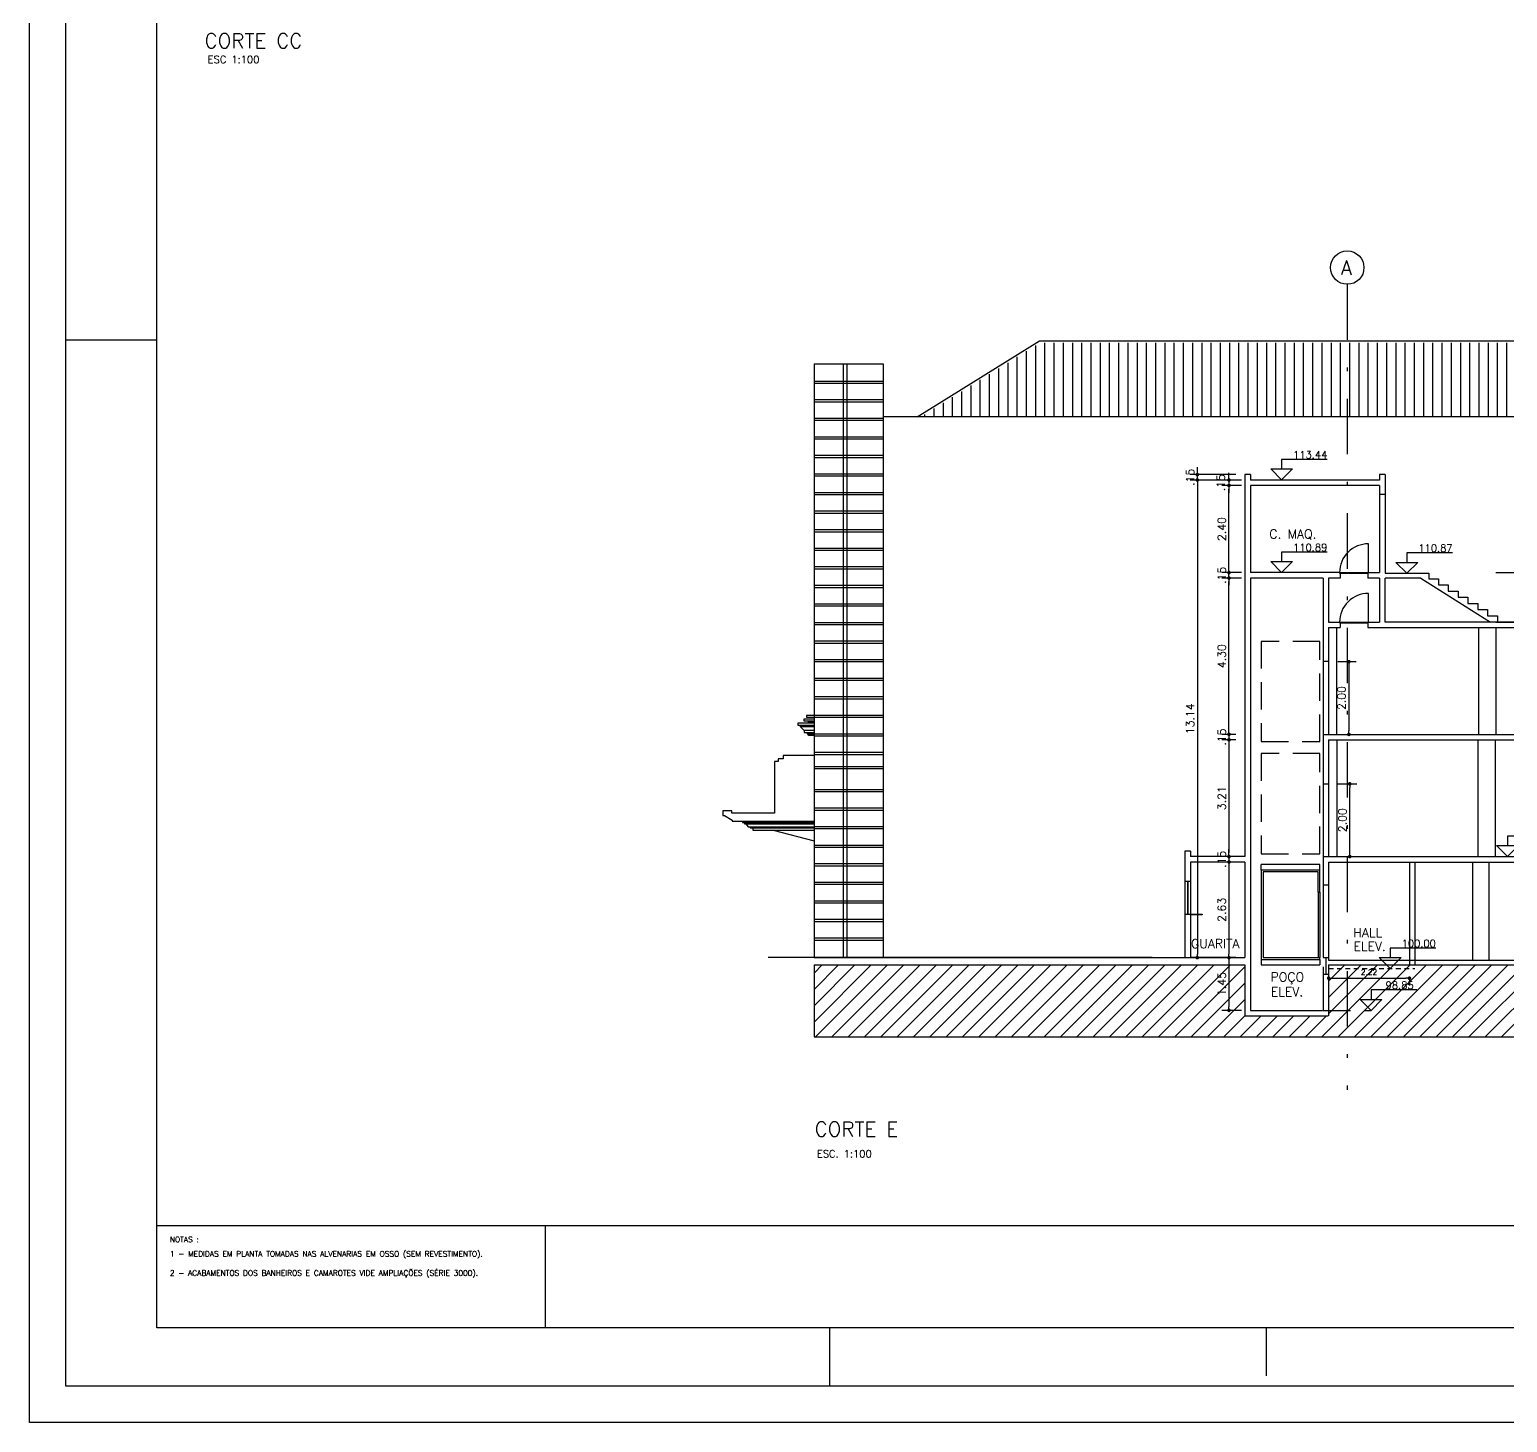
# Model space of a CAD drawing. Extents: x -14 to 107, y -33 to 53.
# Drawn here: x -13.7 to 26.93, y -33.29 to 5.02 of the extents above; entities that cross this region are included whole.
import ezdxf
from ezdxf.enums import TextEntityAlignment as Align

# ---------------------------------------------------------------- set-up
doc = ezdxf.new("R2010")
doc.units = 0
doc.header["$LTSCALE"] = 1.5
doc.header["$MEASUREMENT"] = 0
for name, pattern in [('08CORTEC$0$HIDDEN', [0.375, 0.25, -0.125]), ('08CORTEE$0$DASHDOT', [25.4, 12.7, -6.35, 0, -6.35]), ('08CORTEE$0$HIDDEN', [0.375, 0.25, -0.125])]:
    doc.linetypes.add(name, pattern=pattern)
doc.layers.get('0').update_dxf_attribs({"linetype": 'CONTINUOUS'})
doc.layers.get('DEFPOINTS').update_dxf_attribs({"linetype": 'CONTINUOUS'})
for name, color, linetype in [('08CORTEC$0$A-HACHURA', 1, 'CONTINUOUS'), ('08CORTEC$0$N-TEXTO', 2, 'CONTINUOUS'), ('08CORTEE$0$A-ESTRUTURA', 4, 'CONTINUOUS'), ('08CORTEE$0$A-PAREDE', 3, 'CONTINUOUS'), ('08CORTEE$0$EIXOS', 32, '08CORTEE$0$DASHDOT'), ('08CORTEE$0$N-HACHURA', 1, 'CONTINUOUS'), ('08CORTEE$0$N-LNHVISTA', 2, 'CONTINUOUS'), ('08CORTEE$0$N-NOTACOES', 6, 'CONTINUOUS'), ('08CORTEE$0$N-PROJEÇÃO', 1, '08CORTEE$0$HIDDEN'), ('08CORTEE$0$N-TEXTO', 2, 'CONTINUOUS'), ('08CORTEF$0$A-FORRO', 2, 'CONTINUOUS'), ('7', 7, 'CONTINUOUS'), ('T-FOLHA', 7, 'CONTINUOUS')]:
    doc.layers.add(name, color=color, linetype=linetype)
doc.styles.add('08CORTEC$0$REGUA-080', font='simplex.shx', dxfattribs={"height": 0.2})
doc.styles.add('08CORTEC$0$ROMANS', font='romans')
doc.styles.add('08CORTEE$0$COTA', font='simplex.shx')
doc.styles.add('08CORTEE$0$ROMANS', font='ROMANS.shx')
doc.styles.add('COTA', font='romans.shx')
doc.styles.add('REGUA-080', font='simplex', dxfattribs={"height": 0.15})
doc.dimstyles.new('08CORTEE$0$DG100-1', dxfattribs={"dimscale": 0.1, "dimtxt": 2.2, "dimasz": 1, "dimexe": 2, "dimexo": 2.5, "dimgap": 0.9, "dimtad": 1, "dimzin": 4, "dimtxsty": '08CORTEE$0$COTA', "dimblk": 'DOT', "dimblk1": 'DOT', "dimblk2": 'DOT', "dimsah": 1, "dimcen": 0.09, "dimclrd": 1, "dimclre": 1, "dimclrt": 2, "dimazin": 3, "dimtfac": 1, "dimtdec": 4, "dimtix": 1, "dimtmove": 0, "dimatfit": 3, "dimtvp": 1.2, "dimtolj": 1, "dimtzin": 0})
doc.dimstyles.new('DG060-1', dxfattribs={"dimscale": 0.1, "dimtxt": 1.5, "dimasz": 1, "dimexe": 2, "dimexo": 2.5, "dimgap": 0.9, "dimtad": 1, "dimzin": 4, "dimtxsty": 'COTA', "dimblk": 'DOT', "dimblk1": 'DOT', "dimblk2": 'DOT', "dimsah": 1, "dimcen": 0.09, "dimclrd": 1, "dimclre": 1, "dimclrt": 2, "dimazin": 3, "dimtfac": 1, "dimtdec": 4, "dimtix": 1, "dimtmove": 0, "dimatfit": 3, "dimtvp": 2, "dimtolj": 1, "dimtzin": 0})

# ---------------------------------------------------------------- blocks, each defined once
blk = doc.blocks.new('08CORTEC$0$N-1701')
at = {"layer": '08CORTEC$0$N-TEXTO', "color": 4, "style": '08CORTEC$0$ROMANS'}
blk.add_attdef('TITULO', (0, 0), '', height=0.004, dxfattribs=at)
blk = doc.blocks.new('08CORTEE$0$VIGA')
at = {"layer": '08CORTEE$0$A-ESTRUTURA'}
for p, q in [((0, 0), (0.15, 0)), ((0.075, 0), (0.075, -0.45)), ((0, -0.45), (0.15, -0.45))]:
    blk.add_line(p, q, dxfattribs=at)
blk = doc.blocks.new('08CORTEE$0$N-1903')
at = {"layer": '08CORTEE$0$N-NOTACOES', "color": 1}
for p, q in [((0.01255, 0.00562), (0, 0.00562)), ((0, 0.00562), (0, 0.003)), ((-0.003, 0.003), (0.003, 0.003)), ((0, 0), (-0.003, 0.003)), ((0.003, 0.003), (0, 0))]:
    blk.add_line(p, q, dxfattribs=at)
at = {"layer": '08CORTEE$0$N-NOTACOES', "color": 2, "style": '08CORTEE$0$ROMANS'}
blk.add_attdef('COTAC', text='', height=0.002, dxfattribs=at).set_placement((0.00785, 0.00691), align=Align.MIDDLE)
blk = doc.blocks.new('08CORTEE$0$N-1701')
at = {"layer": '08CORTEE$0$N-TEXTO', "color": 4, "style": '08CORTEE$0$ROMANS'}
blk.add_attdef('TITULO', (0, 0), '', height=0.004, dxfattribs=at)
blk = doc.blocks.new('08CORTEE$0$N-1702')
at = {"layer": '08CORTEE$0$N-TEXTO', "color": 2, "style": '08CORTEE$0$ROMANS'}
blk.add_attdef('SUBTITULO', (0, 0), '', height=0.002, dxfattribs=at)
blk = doc.blocks.new('08CORTEE$0$FACHADA2')
at = {"layer": '08CORTEE$0$A-PAREDE', "color": 2}
for p, q in [((0, 0), (0, -16.333)), ((1.9, 0), (1.9, -16.333))]:
    blk.add_line(p, q, dxfattribs=at)
at = {"layer": '08CORTEE$0$N-LNHVISTA'}
for p, q in [((0.8, 0), (0.8, -16.333)), ((0.9, 0), (0.9, -16.333)), ((0.9, 0), (0.9, -16.333)), ((-0.38, -9.98), (-0.271, -10.083)), ((-1.086, -10.937), (-1.086, -12.361)), ((-0.986, -10.937), (-1.086, -10.937)), ((-0.986, -10.866), (-0.986, -10.937)), ((-0.85, -10.866), (-0.986, -10.866)), ((0, -10.778), (-0.85, -10.778)), ((-0.85, -10.778), (-0.85, -10.866)), ((-2.506, -12.294), (-2.506, -12.424)), ((-2.259, -12.294), (-2.506, -12.294)), ((-2.506, -12.424), (-2.461, -12.424)), ((-2.461, -12.424), (-2.251, -12.549)), ((-2.259, -12.361), (-2.259, -12.294)), ((-1.086, -12.361), (-2.259, -12.361)), ((-2.251, -12.549), (-2.251, -12.58)), ((-2.251, -12.58), (0, -12.58)), ((-1.963, -12.58), (-1.963, -12.616)), ((-1.963, -12.616), (0, -12.616)), ((-1.914, -12.616), (-1.914, -12.653)), ((-1.914, -12.653), (0, -12.653)), ((-1.871, -12.653), (-1.813, -12.731)), ((-1.813, -12.731), (0, -12.731)), ((-1.752, -12.731), (-1.752, -12.761)), ((-1.752, -12.761), (0, -12.761)), ((-1.684, -12.761), (-1.684, -12.823)), ((-1.684, -12.823), (0, -12.823)), ((-1.123, -12.823), (0, -13.124))]:
    blk.add_line(p, q, dxfattribs=at)
at = {"layer": '08CORTEE$0$N-LNHVISTA', "color": 1}
for p, q in [((1.9, -0.485), (0, -0.485)), ((0, -0.535), (1.9, -0.535)), ((1.9, -0.996), (0, -0.996)), ((0, -1.046), (1.9, -1.046)), ((1.9, -1.506), (0, -1.506)), ((0, -1.556), (1.9, -1.556)), ((1.9, -2.017), (0, -2.017)), ((0, -2.067), (1.9, -2.067)), ((1.9, -2.527), (0, -2.527)), ((0, -2.577), (1.9, -2.577)), ((1.9, -3.037), (0, -3.037)), ((0, -3.087), (1.9, -3.087)), ((1.9, -3.548), (0, -3.548)), ((0, -3.598), (1.9, -3.598)), ((1.9, -4.058), (0, -4.058)), ((0, -4.108), (1.9, -4.108)), ((1.9, -4.569), (0, -4.569)), ((0, -4.619), (1.9, -4.619)), ((1.9, -5.079), (0, -5.079)), ((0, -5.129), (1.9, -5.129)), ((1.9, -5.589), (0, -5.589)), ((0, -5.639), (1.9, -5.639)), ((1.9, -6.1), (0, -6.1)), ((0, -6.15), (1.9, -6.15)), ((1.9, -6.61), (0, -6.61)), ((0, -6.66), (1.9, -6.66)), ((1.9, -7.121), (0, -7.121)), ((0, -7.171), (1.9, -7.171)), ((1.9, -7.631), (0, -7.631)), ((0, -7.681), (1.9, -7.681)), ((1.9, -8.142), (0, -8.142)), ((0, -8.192), (1.9, -8.192)), ((1.9, -8.652), (0, -8.652)), ((0, -8.702), (1.9, -8.702)), ((1.9, -9.162), (0, -9.162)), ((0, -9.212), (1.9, -9.212)), ((1.9, -9.673), (0, -9.673)), ((0, -9.723), (1.9, -9.723)), ((1.9, -10.183), (0, -10.183)), ((0, -10.233), (1.9, -10.233)), ((1.9, -10.694), (0, -10.694)), ((0, -10.744), (1.9, -10.744)), ((1.9, -11.084), (0, -11.084)), ((0, -11.134), (1.9, -11.134)), ((1.9, -11.714), (0, -11.714)), ((0, -11.764), (1.9, -11.764)), ((1.9, -12.225), (0, -12.225)), ((0, -12.275), (1.9, -12.275)), ((1.9, -12.735), (0, -12.735)), ((0, -12.785), (1.9, -12.785)), ((1.9, -13.246), (0, -13.246)), ((0, -13.296), (1.9, -13.296)), ((1.9, -13.756), (0, -13.756)), ((0, -13.806), (1.9, -13.806)), ((1.9, -14.266), (0, -14.266)), ((0, -14.316), (1.9, -14.316)), ((1.9, -14.777), (0, -14.777)), ((0, -14.827), (1.9, -14.827)), ((1.9, -15.287), (0, -15.287)), ((0, -15.337), (1.9, -15.337)), ((1.9, -15.798), (0, -15.798)), ((0, -15.848), (1.9, -15.848))]:
    blk.add_line(p, q, dxfattribs=at)
at = {"layer": '08CORTEE$0$N-LNHVISTA'}
for points in [[(0, -9.673), (-0.209, -9.673), (-0.209, -9.723), (0, -9.723)], [(0, -9.883), (-0.44, -9.883), (-0.44, -9.937), (0, -9.937)], [(-0.38, -9.937), (-0.38, -9.98), (0, -9.98)], [(0, -9.776), (-0.283, -9.776), (-0.283, -9.818), (0, -9.818)], [(0, -10.083), (-0.271, -10.083), (-0.271, -10.141), (0, -10.141)], [(-0.187, -10.141), (-0.187, -10.178), (0, -10.178)], [(-0.17, -9.818), (-0.17, -9.841), (0, -9.841)], [(0, -10.223), (-0.153, -10.223), (-0.153, -10.178)]]:
    blk.add_lwpolyline(points, dxfattribs=at)
blk = doc.blocks.new('DOT')
at = {"color": 0, "linetype": 'BYBLOCK'}
blk.add_line((-0.5, 0), (-1, 0), dxfattribs=at)
at = {"color": 0, "linetype": 'BYBLOCK', "const_width": 0.5}
blk.add_lwpolyline([(-0.25, 0, 1), (0.25, 0, 1)], format="xyb", close=True, dxfattribs=at)
blk = doc.blocks.new('*D39')
at = {"color": 1, "linetype": 'BYBLOCK'}
for p, q in [((19.619, -7.52), (19.079, -7.52)), ((19.279, -9.815), (19.279, -7.62)), ((19.619, -9.915), (19.079, -9.915))]:
    blk.add_line(p, q, dxfattribs=at)
at = {"layer": 'DEFPOINTS', "color": 0, "linetype": 'BYBLOCK'}
for p in [(19.279, -7.52), (19.869, -7.52), (19.869, -9.915)]:
    blk.add_point(p, dxfattribs=at)
at = {"color": 1, "linetype": 'BYBLOCK', "xscale": 0.1, "yscale": 0.1, "zscale": 0.1}
for p, rotation in [((19.279, -7.52), 90), ((19.279, -9.915), 270)]:
    blk.add_blockref('DOT', p, dxfattribs=dict(at, rotation=rotation))
at = {"color": 2, "linetype": 'BYBLOCK', "insert": (19.079, -8.718), "char_height": 0.22, "attachment_point": 5, "rotation": 90, "style": '08CORTEE$0$COTA'}
blk.add_mtext('\\A1;2.40', dxfattribs=at)
blk = doc.blocks.new('_DOT')
at = {"color": 0, "linetype": 'BYBLOCK'}
blk.add_line((-0.5, 0), (-1, 0), dxfattribs=at)
at = {"color": 0, "linetype": 'BYBLOCK', "const_width": 0.5}
blk.add_lwpolyline([(-0.25, 0, 1), (0.25, 0, 1)], format="xyb", close=True, dxfattribs=at)
blk = doc.blocks.new('*D40')
at = {"color": 1, "linetype": 'BYBLOCK'}
for p, q in [((19.619, -10.065), (19.079, -10.065)), ((19.279, -14.265), (19.279, -10.165)), ((19.469, -14.365), (19.079, -14.365))]:
    blk.add_line(p, q, dxfattribs=at)
at = {"layer": 'DEFPOINTS', "color": 0, "linetype": 'BYBLOCK'}
for p in [(19.279, -10.065), (19.869, -10.065), (19.719, -14.365)]:
    blk.add_point(p, dxfattribs=at)
at = {"color": 1, "linetype": 'BYBLOCK', "xscale": 0.1, "yscale": 0.1, "zscale": 0.1}
for p, rotation in [((19.279, -10.065), 90), ((19.279, -14.365), 270)]:
    blk.add_blockref('DOT', p, dxfattribs=dict(at, rotation=rotation))
at = {"color": 2, "linetype": 'BYBLOCK', "insert": (19.079, -12.215), "char_height": 0.22, "attachment_point": 5, "rotation": 90, "style": '08CORTEE$0$COTA'}
blk.add_mtext('\\A1;4.30', dxfattribs=at)
blk = doc.blocks.new('*D41')
at = {"color": 1, "linetype": 'BYBLOCK'}
for p, q in [((19.279, -9.815), (19.279, -9.715)), ((19.619, -9.915), (19.079, -9.915)), ((19.619, -10.065), (19.079, -10.065)), ((19.279, -10.065), (19.279, -9.915)), ((19.279, -10.165), (19.279, -10.265))]:
    blk.add_line(p, q, dxfattribs=at)
at = {"layer": 'DEFPOINTS', "color": 0, "linetype": 'BYBLOCK'}
for p in [(19.279, -9.915), (19.869, -9.915), (19.869, -10.065)]:
    blk.add_point(p, dxfattribs=at)
at = {"color": 1, "linetype": 'BYBLOCK', "xscale": 0.1, "yscale": 0.1, "zscale": 0.1}
for p, rotation in [((19.279, -9.915), 270), ((19.279, -10.065), 90)]:
    blk.add_blockref('DOT', p, dxfattribs=dict(at, rotation=rotation))
at = {"color": 2, "linetype": 'BYBLOCK', "insert": (19.079, -9.99), "char_height": 0.22, "attachment_point": 5, "rotation": 90, "style": '08CORTEE$0$COTA'}
blk.add_mtext('\\A1;.15', dxfattribs=at)
blk = doc.blocks.new('*D42')
at = {"color": 1, "linetype": 'BYBLOCK'}
for p, q in [((19.469, -20.505), (19.079, -20.505)), ((19.279, -20.605), (19.279, -21.855)), ((19.619, -21.955), (19.079, -21.955))]:
    blk.add_line(p, q, dxfattribs=at)
at = {"layer": 'DEFPOINTS', "color": 0, "linetype": 'BYBLOCK'}
for p in [(19.719, -20.505), (19.279, -21.955), (19.869, -21.955)]:
    blk.add_point(p, dxfattribs=at)
at = {"color": 1, "linetype": 'BYBLOCK', "xscale": 0.1, "yscale": 0.1, "zscale": 0.1}
for p, rotation in [((19.279, -20.505), 90), ((19.279, -21.955), 270)]:
    blk.add_blockref('DOT', p, dxfattribs=dict(at, rotation=rotation))
at = {"color": 2, "linetype": 'BYBLOCK', "insert": (19.079, -21.23), "char_height": 0.22, "attachment_point": 5, "rotation": 90, "style": '08CORTEE$0$COTA'}
blk.add_mtext('\\A1;1.45', dxfattribs=at)
blk = doc.blocks.new('*D43')
at = {"color": 1, "linetype": 'BYBLOCK'}
for p, q in [((19.619, -7.37), (18.209, -7.37)), ((18.409, -7.47), (18.409, -20.405)), ((19.469, -20.505), (18.209, -20.505))]:
    blk.add_line(p, q, dxfattribs=at)
at = {"layer": 'DEFPOINTS', "color": 0, "linetype": 'BYBLOCK'}
for p in [(19.869, -7.37), (18.409, -20.505), (19.719, -20.505)]:
    blk.add_point(p, dxfattribs=at)
at = {"color": 1, "linetype": 'BYBLOCK', "xscale": 0.1, "yscale": 0.1, "zscale": 0.1}
for p, rotation in [((18.409, -7.37), 90), ((18.409, -20.505), 270)]:
    blk.add_blockref('DOT', p, dxfattribs=dict(at, rotation=rotation))
at = {"color": 2, "linetype": 'BYBLOCK', "insert": (18.209, -13.938), "char_height": 0.22, "attachment_point": 5, "rotation": 90, "style": '08CORTEE$0$COTA'}
blk.add_mtext('\\A1;13.14', dxfattribs=at)
blk = doc.blocks.new('*D44')
at = {"color": 1, "linetype": 'BYBLOCK'}
for p, q in [((22.269, -12.365), (22.775, -12.365)), ((22.575, -12.465), (22.575, -14.265)), ((22.269, -14.365), (22.775, -14.365))]:
    blk.add_line(p, q, dxfattribs=at)
at = {"layer": 'DEFPOINTS', "color": 0, "linetype": 'BYBLOCK'}
for p in [(22.019, -12.365), (22.019, -14.365), (22.575, -14.365)]:
    blk.add_point(p, dxfattribs=at)
at = {"color": 1, "linetype": 'BYBLOCK', "xscale": 0.1, "yscale": 0.1, "zscale": 0.1}
for p, rotation in [((22.575, -12.365), 90), ((22.575, -14.365), 270)]:
    blk.add_blockref('DOT', p, dxfattribs=dict(at, rotation=rotation))
at = {"color": 2, "linetype": 'BYBLOCK', "insert": (22.375, -13.365), "char_height": 0.22, "attachment_point": 5, "rotation": 90, "style": '08CORTEE$0$COTA'}
blk.add_mtext('\\A1;2.00', dxfattribs=at)
blk = doc.blocks.new('*D45')
at = {"color": 1, "linetype": 'BYBLOCK'}
for p, q in [((22.269, -15.725), (22.798, -15.725)), ((22.598, -17.625), (22.598, -15.825)), ((22.269, -17.725), (22.798, -17.725))]:
    blk.add_line(p, q, dxfattribs=at)
at = {"layer": 'DEFPOINTS', "color": 0, "linetype": 'BYBLOCK'}
for p in [(22.019, -15.725), (22.598, -15.725), (22.019, -17.725)]:
    blk.add_point(p, dxfattribs=at)
at = {"color": 1, "linetype": 'BYBLOCK', "xscale": 0.1, "yscale": 0.1, "zscale": 0.1}
for p, rotation in [((22.598, -15.725), 90), ((22.598, -17.725), 270)]:
    blk.add_blockref('DOT', p, dxfattribs=dict(at, rotation=rotation))
at = {"color": 2, "linetype": 'BYBLOCK', "insert": (22.398, -16.725), "char_height": 0.22, "attachment_point": 5, "rotation": 90, "style": '08CORTEE$0$COTA'}
blk.add_mtext('\\A1;2.00', dxfattribs=at)
blk = doc.blocks.new('*D46')
at = {"color": 1, "linetype": 'BYBLOCK'}
for p, q in [((26.612, -9.915), (27.65, -9.915)), ((27.45, -10.015), (27.45, -11.175)), ((26.612, -11.275), (27.65, -11.275))]:
    blk.add_line(p, q, dxfattribs=at)
at = {"layer": 'DEFPOINTS', "color": 0, "linetype": 'BYBLOCK'}
for p in [(26.362, -9.915), (26.362, -11.275), (27.45, -11.275)]:
    blk.add_point(p, dxfattribs=at)
at = {"color": 1, "linetype": 'BYBLOCK', "xscale": 0.1, "yscale": 0.1, "zscale": 0.1}
for p, rotation in [((27.45, -9.915), 90), ((27.45, -11.275), 270)]:
    blk.add_blockref('DOT', p, dxfattribs=dict(at, rotation=rotation))
at = {"color": 2, "linetype": 'BYBLOCK', "insert": (27.25, -10.595), "char_height": 0.22, "attachment_point": 5, "rotation": 90, "style": '08CORTEE$0$COTA'}
blk.add_mtext('\\A1;1.36', dxfattribs=at)
blk = doc.blocks.new('*D47')
at = {"color": 1, "linetype": 'BYBLOCK'}
for p, q in [((19.279, -7.27), (19.279, -7.17)), ((19.619, -7.37), (19.079, -7.37)), ((19.619, -7.52), (19.079, -7.52)), ((19.279, -7.37), (19.279, -7.52)), ((19.279, -7.37), (19.279, -7.52)), ((19.279, -7.62), (19.279, -7.72))]:
    blk.add_line(p, q, dxfattribs=at)
at = {"layer": 'DEFPOINTS', "color": 0, "linetype": 'BYBLOCK'}
for p in [(19.279, -7.52), (19.869, -7.37), (19.869, -7.52)]:
    blk.add_point(p, dxfattribs=at)
at = {"color": 1, "linetype": 'BYBLOCK', "xscale": 0.1, "yscale": 0.1, "zscale": 0.1}
for p, rotation in [((19.279, -7.37), 270), ((19.279, -7.52), 90)]:
    blk.add_blockref('DOT', p, dxfattribs=dict(at, rotation=rotation))
at = {"color": 2, "linetype": 'BYBLOCK', "insert": (19.054, -7.445), "char_height": 0.22, "attachment_point": 5, "rotation": 90, "style": '08CORTEE$0$COTA'}
blk.add_mtext('\\A1;.15', dxfattribs=at)
blk = doc.blocks.new('*D48')
at = {"color": 1, "linetype": 'BYBLOCK'}
for p, q in [((19.469, -7.22), (18.209, -7.22)), ((18.409, -7.12), (18.409, -7.02)), ((18.409, -7.37), (18.409, -7.22)), ((19.619, -7.37), (18.209, -7.37)), ((18.409, -7.47), (18.409, -7.57))]:
    blk.add_line(p, q, dxfattribs=at)
at = {"layer": 'DEFPOINTS', "color": 0, "linetype": 'BYBLOCK'}
for p in [(18.409, -7.22), (19.719, -7.22), (19.869, -7.37)]:
    blk.add_point(p, dxfattribs=at)
at = {"color": 1, "linetype": 'BYBLOCK', "xscale": 0.1, "yscale": 0.1, "zscale": 0.1}
for p, rotation in [((18.409, -7.22), 270), ((18.409, -7.37), 90)]:
    blk.add_blockref('DOT', p, dxfattribs=dict(at, rotation=rotation))
at = {"color": 2, "linetype": 'BYBLOCK', "insert": (18.209, -7.295), "char_height": 0.22, "attachment_point": 5, "rotation": 90, "style": '08CORTEE$0$COTA'}
blk.add_mtext('\\A1;.15', dxfattribs=at)
blk = doc.blocks.new('*D49')
at = {"color": 1, "linetype": 'BYBLOCK'}
for p, q in [((19.279, -14.265), (19.279, -14.165)), ((19.469, -14.365), (19.079, -14.365)), ((19.469, -14.515), (19.079, -14.515)), ((19.279, -14.365), (19.279, -14.515)), ((19.279, -14.615), (19.279, -14.715))]:
    blk.add_line(p, q, dxfattribs=at)
at = {"layer": 'DEFPOINTS', "color": 0, "linetype": 'BYBLOCK'}
for p in [(19.279, -14.515), (19.719, -14.365), (19.719, -14.515)]:
    blk.add_point(p, dxfattribs=at)
at = {"color": 1, "linetype": 'BYBLOCK', "xscale": 0.1, "yscale": 0.1, "zscale": 0.1}
for p, rotation in [((19.279, -14.365), 270), ((19.279, -14.515), 90)]:
    blk.add_blockref('DOT', p, dxfattribs=dict(at, rotation=rotation))
at = {"color": 2, "linetype": 'BYBLOCK', "insert": (19.079, -14.44), "char_height": 0.22, "attachment_point": 5, "rotation": 90, "style": '08CORTEE$0$COTA'}
blk.add_mtext('\\A1;.15', dxfattribs=at)
blk = doc.blocks.new('*D50')
at = {"color": 1, "linetype": 'BYBLOCK'}
for p, q in [((19.469, -14.515), (19.079, -14.515)), ((19.279, -14.615), (19.279, -17.625)), ((19.469, -17.725), (19.079, -17.725))]:
    blk.add_line(p, q, dxfattribs=at)
at = {"layer": 'DEFPOINTS', "color": 0, "linetype": 'BYBLOCK'}
for p in [(19.719, -14.515), (19.279, -17.725), (19.719, -17.725)]:
    blk.add_point(p, dxfattribs=at)
at = {"color": 1, "linetype": 'BYBLOCK', "xscale": 0.1, "yscale": 0.1, "zscale": 0.1}
for p, rotation in [((19.279, -14.515), 90), ((19.279, -17.725), 270)]:
    blk.add_blockref('DOT', p, dxfattribs=dict(at, rotation=rotation))
at = {"color": 2, "linetype": 'BYBLOCK', "insert": (19.079, -16.12), "char_height": 0.22, "attachment_point": 5, "rotation": 90, "style": '08CORTEE$0$COTA'}
blk.add_mtext('\\A1;3.21', dxfattribs=at)
blk = doc.blocks.new('*D51')
at = {"color": 1, "linetype": 'BYBLOCK'}
for p, q in [((19.469, -17.875), (19.079, -17.875)), ((19.279, -17.625), (19.279, -17.525)), ((19.279, -17.725), (19.279, -17.875)), ((19.279, -17.975), (19.279, -18.075))]:
    blk.add_line(p, q, dxfattribs=at)
at = {"layer": 'DEFPOINTS', "color": 0, "linetype": 'BYBLOCK'}
for p in [(19.279, -17.875), (19.719, -17.725), (19.719, -17.875)]:
    blk.add_point(p, dxfattribs=at)
at = {"color": 1, "linetype": 'BYBLOCK', "xscale": 0.1, "yscale": 0.1, "zscale": 0.1}
for p, rotation in [((19.279, -17.725), 270), ((19.279, -17.875), 90)]:
    blk.add_blockref('DOT', p, dxfattribs=dict(at, rotation=rotation))
at = {"color": 2, "linetype": 'BYBLOCK', "insert": (19.079, -17.8), "char_height": 0.22, "attachment_point": 5, "rotation": 90, "style": '08CORTEE$0$COTA'}
blk.add_mtext('\\A1;.15', dxfattribs=at)
blk = doc.blocks.new('*D52')
at = {"color": 1, "linetype": 'BYBLOCK'}
for p, q in [((19.279, -17.975), (19.279, -20.405)), ((19.469, -20.505), (19.079, -20.505))]:
    blk.add_line(p, q, dxfattribs=at)
at = {"layer": 'DEFPOINTS', "color": 0, "linetype": 'BYBLOCK'}
for p in [(22.019, -17.875), (19.279, -20.505), (19.719, -20.505)]:
    blk.add_point(p, dxfattribs=at)
at = {"color": 1, "linetype": 'BYBLOCK', "xscale": 0.1, "yscale": 0.1, "zscale": 0.1}
for p, rotation in [((19.279, -17.875), 90), ((19.279, -20.505), 270)]:
    blk.add_blockref('DOT', p, dxfattribs=dict(at, rotation=rotation))
at = {"color": 2, "linetype": 'BYBLOCK', "insert": (19.079, -19.19), "char_height": 0.22, "attachment_point": 5, "rotation": 90, "style": '08CORTEE$0$COTA'}
blk.add_mtext('\\A1;2.63', dxfattribs=at)
blk = doc.blocks.new('*D60')
at = {"color": 1, "linetype": 'BYBLOCK'}
for p, q in [((22.019, -21.055), (22.019, -21.27)), ((22.119, -21.07), (24.139, -21.07)), ((24.239, -21.055), (24.239, -21.27))]:
    blk.add_line(p, q, dxfattribs=at)
at = {"layer": 'DEFPOINTS', "color": 0, "linetype": 'BYBLOCK'}
for p in [(22.019, -20.805), (24.239, -20.805), (24.239, -21.07)]:
    blk.add_point(p, dxfattribs=at)
at = {"color": 1, "linetype": 'BYBLOCK', "xscale": 0.1, "yscale": 0.1, "zscale": 0.1, "rotation": 180}
blk.add_blockref('DOT', (22.019, -21.07), dxfattribs=at)
at = {"color": 1, "linetype": 'BYBLOCK', "xscale": 0.1, "yscale": 0.1, "zscale": 0.1}
blk.add_blockref('DOT', (24.239, -21.07), dxfattribs=at)
at = {"color": 2, "linetype": 'BYBLOCK', "insert": (23.129, -20.905), "char_height": 0.15, "attachment_point": 5, "style": 'COTA'}
blk.add_mtext('\\A1;2.22', dxfattribs=at)

msp = doc.modelspace()

# ---------------------------------------------------------------- hatches: boundary and pattern name
at = {"layer": '08CORTEE$0$N-HACHURA'}
h = msp.add_hatch(dxfattribs=at)
h.set_pattern_fill('ANSI31', color=256, scale=0.08, angle=45, style=0)
h.set_pattern_definition([(90, (11.1716, -32.89542), (-0.254, 3e-17), [])])
h.paths.add_polyline_path([(34.215, -3.596), (22.532, -3.596), (22.532, -5.635), (34.215, -5.635)])
h.paths.add_polyline_path([(22.532, -3.596), (14.084, -3.596), (10.803, -5.635), (22.532, -5.635)])
h = msp.add_hatch(dxfattribs=at)
h.set_pattern_fill('ANSI31', color=256, scale=0.1, style=0)
h.set_pattern_definition([(45, (11.1716, -32.89542), (-0.2245064, 0.2245064), [])])
h.paths.add_polyline_path([(42.871, -23.655), (42.871, -20.705), (22.019, -20.705), (22.019, -22.105), (19.719, -22.105), (19.719, -20.705), (7.869, -20.705), (7.869, -22.683), (37.476, -22.683), (37.476, -25.133), (79.725, -25.133), (79.725, -22.983), (81.303, -22.983), (81.303, -20.505), (77.247, -20.505), (77.247, -23.655)])

# ---------------------------------------------------------------- linework, layer by layer
at = {"layer": '08CORTEE$0$A-PAREDE', "color": 2}
for p, q in [((7.869, -4.172), (9.769, -4.172)), ((55.146, -5.635), (9.769, -5.635))]:
    msp.add_line(p, q, dxfattribs=at)
at = {"layer": '08CORTEE$0$A-PAREDE'}
for p, q in [((19.719, -7.22), (19.719, -17.725)), ((19.869, -7.22), (19.719, -7.22)), ((19.869, -7.22), (19.869, -7.37)), ((23.419, -7.22), (23.419, -7.37)), ((23.569, -7.22), (23.419, -7.22)), ((23.569, -7.22), (23.569, -7.765)), ((23.419, -7.37), (19.869, -7.37)), ((23.419, -7.52), (19.869, -7.52)), ((19.869, -7.52), (19.869, -9.915)), ((23.419, -7.52), (23.419, -7.765)), ((23.569, -7.765), (23.419, -7.765)), ((22.319, -9.915), (19.869, -9.915)), ((19.869, -10.065), (19.869, -21.955)), ((21.869, -10.065), (19.869, -10.065)), ((21.869, -10.065), (21.869, -12.365)), ((22.019, -10.065), (22.019, -11.279)), ((22.339, -10.065), (22.019, -10.065)), ((22.319, -9.915), (22.319, -9.935)), ((22.319, -9.935), (22.339, -9.935)), ((22.339, -9.935), (22.339, -10.065)), ((23.099, -9.935), (23.099, -10.065)), ((23.099, -9.935), (23.119, -9.935)), ((23.419, -10.065), (23.099, -10.065)), ((23.119, -9.915), (23.119, -9.935)), ((23.119, -9.915), (23.419, -9.915)), ((23.419, -10.065), (23.419, -11.279)), ((23.569, -9.935), (24.769, -9.935)), ((24.55, -10.065), (23.569, -10.065)), ((23.569, -11.275), (23.569, -10.065)), ((24.55, -10.065), (26.472, -11.275)), ((24.769, -9.935), (24.769, -10.085)), ((24.769, -10.085), (25.039, -10.085)), ((25.039, -10.085), (25.039, -10.255)), ((25.039, -10.255), (25.309, -10.255)), ((25.309, -10.255), (25.309, -10.425)), ((25.309, -10.425), (25.579, -10.425)), ((25.579, -10.425), (25.579, -10.595)), ((25.579, -10.595), (25.849, -10.595)), ((25.849, -10.595), (25.849, -10.765)), ((25.849, -10.765), (26.119, -10.765)), ((26.119, -10.765), (26.119, -10.935)), ((26.119, -10.935), (26.389, -10.935)), ((26.389, -10.935), (26.389, -11.105)), ((22.019, -11.279), (22.319, -11.279)), ((22.019, -11.279), (22.319, -11.279)), ((22.319, -11.279), (22.319, -11.299)), ((22.319, -11.299), (22.339, -11.299)), ((22.339, -11.299), (22.339, -11.429)), ((23.099, -11.299), (23.099, -11.429)), ((23.099, -11.299), (23.119, -11.299)), ((23.119, -11.279), (23.419, -11.279)), ((23.119, -11.279), (23.419, -11.279)), ((23.119, -11.279), (23.119, -11.299)), ((30.906, -11.275), (23.569, -11.275)), ((26.389, -11.105), (26.659, -11.105)), ((26.659, -11.105), (26.659, -11.275)), ((22.019, -11.429), (22.339, -11.429)), ((22.019, -11.429), (22.019, -12.365)), ((22.239, -11.429), (22.239, -14.365)), ((23.099, -11.429), (30.906, -11.429)), ((26.139, -11.429), (26.139, -14.365)), ((26.619, -11.429), (26.619, -14.365)), ((22.019, -12.365), (21.869, -12.365)), ((21.869, -14.365), (31.059, -14.365)), ((21.869, -14.365), (21.869, -15.725)), ((22.019, -14.515), (30.906, -14.515)), ((22.019, -14.515), (22.019, -15.725)), ((22.244, -14.515), (22.244, -17.725)), ((26.124, -14.515), (26.124, -17.725)), ((26.599, -14.515), (26.599, -17.725)), ((21.869, -15.725), (22.019, -15.725)), ((18.219, -17.575), (18.069, -17.575)), ((18.069, -17.575), (18.069, -18.405)), ((18.219, -17.575), (18.219, -17.725)), ((19.719, -17.725), (18.219, -17.725)), ((19.719, -17.875), (18.219, -17.875)), ((18.219, -17.875), (18.219, -18.405)), ((19.719, -17.875), (19.719, -20.505)), ((21.869, -17.725), (30.906, -17.725)), ((21.869, -17.725), (21.869, -18.505)), ((22.019, -17.875), (31.059, -17.875)), ((22.019, -17.875), (22.019, -18.505)), ((24.239, -17.875), (24.239, -20.575)), ((24.391, -17.875), (24.391, -20.575)), ((25.971, -17.875), (25.971, -20.575)), ((26.421, -17.875), (26.421, -20.575)), ((18.069, -18.405), (18.219, -18.405)), ((21.869, -18.505), (22.019, -18.505)), ((18.069, -19.305), (18.219, -19.305)), ((18.069, -19.305), (18.069, -20.505)), ((18.219, -19.305), (18.219, -20.505)), ((17.169, -20.505), (6.606, -20.505)), ((7.869, -20.505), (19.719, -20.505)), ((22.019, -20.575), (55.146, -20.575)), ((21.869, -20.755), (21.869, -21.955)), ((19.869, -21.955), (21.852, -21.955))]:
    msp.add_line(p, q, dxfattribs=at)
at = {"layer": '08CORTEE$0$A-PAREDE', "color": 5}
for p, q in [((7.869, -20.705), (19.719, -20.705)), ((19.719, -20.705), (19.719, -22.105)), ((22.019, -20.705), (22.019, -22.105)), ((22.019, -20.705), (42.871, -20.705)), ((19.719, -22.105), (22.002, -22.105))]:
    msp.add_line(p, q, dxfattribs=at)
at = {"layer": '08CORTEE$0$A-PAREDE', "linetype": '08CORTEC$0$HIDDEN', "ltscale": 0.35}
for p, q in [((24.239, -20.575), (24.239, -20.805)), ((24.391, -20.575), (24.391, -20.805)), ((22.019, -20.805), (24.391, -20.805))]:
    msp.add_line(p, q, dxfattribs=at)
at = {"layer": '08CORTEE$0$EIXOS', "ltscale": 0.08}
msp.add_line((22.532, -1.988), (22.532, -24.141), dxfattribs=at)
at = {"layer": '08CORTEE$0$EIXOS', "linetype": 'CONTINUOUS'}
msp.add_circle((22.532, -1.529), 0.459, dxfattribs=at)
at = {"layer": '08CORTEE$0$N-HACHURA'}
for p, q in [((7.869, -20.705), (7.869, -22.683)), ((7.869, -22.683), (37.476, -22.683))]:
    msp.add_line(p, q, dxfattribs=at)
at = {"layer": '08CORTEE$0$N-LNHVISTA', "color": 7}
for p, q in [((10.708, -5.635), (14.071, -3.546)), ((14.071, -3.546), (55.146, -3.546)), ((23.419, -7.765), (23.419, -9.915)), ((23.569, -7.765), (23.569, -9.935)), ((21.869, -12.365), (21.869, -14.365)), ((22.019, -12.365), (22.019, -14.365)), ((21.869, -15.725), (21.869, -17.725)), ((22.019, -15.725), (22.019, -17.725)), ((18.069, -18.405), (18.069, -19.305)), ((18.219, -18.405), (18.219, -19.305)), ((21.869, -18.505), (21.869, -20.505)), ((22.019, -18.505), (22.019, -20.505)), ((22.019, -20.505), (22.019, -20.575))]:
    msp.add_line(p, q, dxfattribs=at)
at = {"layer": '08CORTEE$0$N-LNHVISTA', "color": 1}
for p, q in [((23.114, -9.915), (23.114, -9.125)), ((22.324, -9.915), (23.114, -9.915)), ((22.324, -9.915), (22.324, -9.935)), ((22.324, -9.935), (23.114, -9.935)), ((23.114, -9.915), (23.114, -9.935)), ((23.114, -11.279), (23.114, -10.489)), ((22.324, -11.279), (23.114, -11.279)), ((22.324, -11.279), (22.324, -11.299)), ((22.324, -11.299), (23.114, -11.299)), ((23.114, -11.279), (23.114, -11.299)), ((18.139, -18.405), (18.139, -19.305)), ((18.149, -18.405), (18.149, -19.305)), ((21.731, -18.705), (21.731, -20.505)), ((21.781, -18.705), (21.781, -20.505))]:
    msp.add_line(p, q, dxfattribs=at)
at = {"layer": '08CORTEE$0$N-LNHVISTA'}
for p, q in [((21.781, -17.947), (20.165, -17.947)), ((20.165, -18.097), (20.165, -17.947)), ((20.165, -18.097), (20.165, -20.555)), ((21.781, -18.097), (20.165, -18.097)), ((20.215, -18.147), (20.215, -20.505)), ((21.731, -18.147), (20.215, -18.147)), ((21.731, -18.705), (21.731, -18.147)), ((21.781, -18.097), (21.781, -17.947)), ((21.781, -18.705), (21.781, -18.097)), ((21.731, -18.705), (21.781, -18.705)), ((18.219, -19.305), (18.545, -19.305)), ((18.545, -19.325), (18.219, -19.325)), ((18.545, -19.305), (18.545, -19.325)), ((20.165, -20.555), (20.165, -20.705)), ((20.165, -20.555), (21.781, -20.555)), ((20.165, -20.705), (21.781, -20.705)), ((20.215, -20.505), (21.781, -20.505)), ((21.781, -20.555), (21.781, -20.505)), ((21.781, -20.555), (21.781, -20.705))]:
    msp.add_line(p, q, dxfattribs=at)
at = {"layer": '08CORTEE$0$N-LNHVISTA', "color": 1}
for centre in [(23.109, -9.915), (23.109, -11.279)]:
    msp.add_arc(centre, 0.79, 89.6374, 180.0011, dxfattribs=at)
at = {"layer": '08CORTEE$0$N-NOTACOES', "color": 1}
for p, q in [((23.869, -9.635), (24.469, -9.635)), ((24.169, -9.935), (23.869, -9.635)), ((25.424, -9.374), (24.169, -9.374)), ((24.169, -9.374), (24.169, -9.635)), ((24.469, -9.635), (24.169, -9.935)), ((24.965, -20.244), (23.711, -20.244)), ((23.711, -20.244), (23.711, -20.505)), ((23.411, -20.505), (24.011, -20.505)), ((23.711, -20.805), (23.411, -20.505)), ((24.011, -20.505), (23.711, -20.805))]:
    msp.add_line(p, q, dxfattribs=at)
at = {"layer": '08CORTEE$0$N-PROJEÇÃO', "ltscale": 2}
for p, q in [((21.781, -11.807), (20.165, -11.807)), ((20.165, -11.807), (20.165, -14.565)), ((21.781, -14.565), (21.781, -11.807)), ((20.165, -14.565), (21.781, -14.565)), ((21.781, -14.893), (20.165, -14.893)), ((20.165, -14.893), (20.165, -17.652)), ((21.781, -17.652), (21.781, -14.893)), ((20.165, -17.652), (21.781, -17.652)), ((21.869, -21.955), (23.185, -21.955))]:
    msp.add_line(p, q, dxfattribs=at)
at = {"layer": '7', "color": 82, "linetype": 'CONTINUOUS'}
for p, q in [((105.201, -27.883), (-10.199, -27.883)), ((73.887, -27.883), (-10.199, -27.883)), ((0.486, -30.683), (0.486, -27.883))]:
    msp.add_line(p, q, dxfattribs=at)
at = {"layer": 'T-FOLHA', "color": 1}
msp.add_lwpolyline([(-13.699, -33.287), (-13.699, 52.813), (107.201, 52.813), (107.201, -33.287)], close=True, dxfattribs=at)
at = {"layer": 'T-FOLHA', "color": 2}
msp.add_lwpolyline([(-12.699, -32.287), (-12.699, 51.813), (106.201, 51.813), (106.201, -32.287)], close=True, dxfattribs=at)
at = {"layer": 'T-FOLHA', "color": 3}
msp.add_lwpolyline([(-10.199, 50.491), (105.201, 50.491), (105.201, -30.683), (-10.199, -30.683), (-10.199, 50.491)], dxfattribs=at)
at = {"layer": 'T-FOLHA', "color": 2}
for points in [[(-12.699, -3.513), (-10.199, -3.513)], [(8.301, -32.287), (8.301, -30.683)], [(20.301, -30.683), (20.301, -32.005)]]:
    msp.add_lwpolyline(points, dxfattribs=at)

# ---------------------------------------------------------------- block references
at = {"layer": '08CORTEC$0$A-HACHURA', "xscale": 100, "yscale": 100, "zscale": 100}
msp.add_blockref('08CORTEC$0$N-1701', (-8.888, 4.509), dxfattribs=at).add_auto_attribs({'TITULO': 'CORTE CC'})
at = {"layer": '08CORTEE$0$A-ESTRUTURA'}
msp.add_blockref('08CORTEE$0$VIGA', (21.869, -20.505), dxfattribs=at)
at = {"layer": '08CORTEE$0$A-PAREDE'}
msp.add_blockref('08CORTEE$0$FACHADA2', (7.869, -4.172), dxfattribs=at)
at = {"layer": '08CORTEE$0$N-LNHVISTA', "xscale": 100, "yscale": 100, "zscale": 100}
for name, p, values in [('08CORTEE$0$N-1701', (7.886, -25.42), {'TITULO': 'CORTE E'}), ('08CORTEE$0$N-1702', (7.948, -25.999), {'SUBTITULO': 'ESC. 1:100'})]:
    msp.add_blockref(name, p, dxfattribs=at).add_auto_attribs(values)
at = {"layer": '08CORTEE$0$N-TEXTO', "xscale": 100, "yscale": 100, "zscale": 100}
for p, values in [((20.726, -7.365), {'COTAC': '113.44'}), ((20.726, -9.915), {'COTAC': '110.89'}), ((26.935, -17.725), {'COTAC': '103.08'}), ((23.185, -21.955), {'COTAC': '98.85'})]:
    msp.add_blockref('08CORTEE$0$N-1903', p, dxfattribs=at).add_auto_attribs(values)

# ---------------------------------------------------------------- texts
at = {"layer": '08CORTEC$0$N-TEXTO', "color": 2, "style": '08CORTEC$0$REGUA-080'}
msp.add_text('ESC 1:100', height=0.2, dxfattribs=at).set_placement((-8.803, 4.097))
at = {"layer": '08CORTEE$0$EIXOS', "color": 2, "style": '08CORTEE$0$ROMANS'}
msp.add_text('A', height=0.4, dxfattribs=at).set_placement((22.351, -1.729))
at = {"layer": '08CORTEE$0$N-HACHURA', "color": 3, "char_height": 0.25, "attachment_point": 4, "style": '08CORTEE$0$COTA'}
for s, insert in [('C. MAQ.', (20.389, -8.865)), ('HALL', (22.697, -19.821)), ('GUARITA', (18.237, -20.119)), ('ELEV.', (22.704, -20.194)), ('POÇO', (20.424, -21.072)), ('ELEV.', (20.432, -21.445))]:
    msp.add_mtext(s, dxfattribs=dict(at, insert=insert))
at = {"layer": '08CORTEE$0$N-NOTACOES', "color": 2, "style": '08CORTEE$0$ROMANS'}
for tag, p in [('110.87', (24.955, -9.244)), ('100.00', (24.496, -20.114))]:
    msp.add_attdef(tag, text='0,00', height=0.2, dxfattribs=at).set_placement(p, align=Align.MIDDLE)
at = {"layer": 'T-FOLHA', "color": 2, "style": 'REGUA-080'}
for s, p in [('NOTAS :', (-9.842, -28.33)), ('1 - MEDIDAS EM PLANTA TOMADAS NAS ALVENARIAS EM OSSO (SEM REVESTIMENTO).', (-9.842, -28.726))]:
    msp.add_text(s, height=0.15, dxfattribs=at).set_placement(p)
at = {"layer": 'T-FOLHA', "color": 3, "style": 'REGUA-080'}
msp.add_text('2 - ACABAMENTOS DOS BANHEIROS E CAMAROTES VIDE AMPLIAÇÕES (SÉRIE 3000).', height=0.15, dxfattribs=at).set_placement((-9.842, -29.253))

# ---------------------------------------------------------------- dimensions: what is measured, and where the dimension line sits
at = {"layer": '08CORTEE$0$N-TEXTO'}
for base, p1, p2, picture, middle in [((18.409, -7.22), (19.869, -7.37), (19.719, -7.22), '*D48', (18.209, -7.295)), ((18.409, -20.5053), (19.8694, -7.3699), (19.7194, -20.5053), '*D43', (18.209, -13.9376)), ((19.279, -9.915), (19.869, -10.065), (19.869, -9.915), '*D41', (19.079, -9.99)), ((19.279, -10.065), (19.719, -14.365), (19.869, -10.065), '*D40', (19.079, -12.215)), ((27.45, -11.275), (26.362, -9.915), (26.362, -11.275), '*D46', (27.25, -10.595)), ((22.575, -14.365), (22.019, -12.365), (22.019, -14.365), '*D44', (22.375, -13.365)), ((19.279, -14.515), (19.719, -14.365), (19.719, -14.515), '*D49', (19.079, -14.44)), ((19.279, -17.725), (19.719, -14.515), (19.719, -17.725), '*D50', (19.079, -16.12)), ((22.598, -15.725), (22.019, -17.725), (22.019, -15.725), '*D45', (22.398, -16.725)), ((19.279, -21.955), (19.719, -20.505), (19.869, -21.955), '*D42', (19.079, -21.23))]:
    dim = msp.add_linear_dim(base=base, p1=p1, p2=p2, angle=90, dimstyle='08CORTEE$0$DG100-1', dxfattribs=at)
    dim.commit()
    dim.dimension.update_dxf_attribs({"geometry": picture, "text_midpoint": middle})
dim = msp.add_linear_dim(base=(19.279, -7.52), p1=(19.869, -7.37), p2=(19.869, -7.52), angle=90, dimstyle='08CORTEE$0$DG100-1', dxfattribs=at)
dim.commit()
dim.dimension.update_dxf_attribs({"geometry": '*D47', "text_midpoint": (19.054, -7.445), "dimtype": 160})
for base, p1, p2, override, picture, middle in [((19.2787, -7.5199), (19.8694, -9.9153), (19.8694, -7.5199), {"dimtxt": 2.2}, '*D39', (19.0787, -8.7176)), ((19.279, -17.875), (19.719, -17.725), (19.719, -17.875), {"dimse1": 1}, '*D51', (19.079, -17.8)), ((19.279, -20.505), (22.019, -17.875), (19.719, -20.505), {"dimse1": 1}, '*D52', (19.079, -19.19))]:
    dim = msp.add_linear_dim(base=base, p1=p1, p2=p2, angle=90, dimstyle='08CORTEE$0$DG100-1', override=override, dxfattribs=at)
    dim.commit()
    dim.dimension.update_dxf_attribs({"geometry": picture, "text_midpoint": middle})
at = {"layer": '08CORTEF$0$A-FORRO'}
dim = msp.add_linear_dim(base=(24.239, -21.07), p1=(22.019, -20.805), p2=(24.239, -20.805), dimstyle='DG060-1', dxfattribs=at)
dim.commit()
dim.dimension.update_dxf_attribs({"geometry": '*D60', "text_midpoint": (23.129, -20.905)})

doc.saveas('drawing.dxf')
